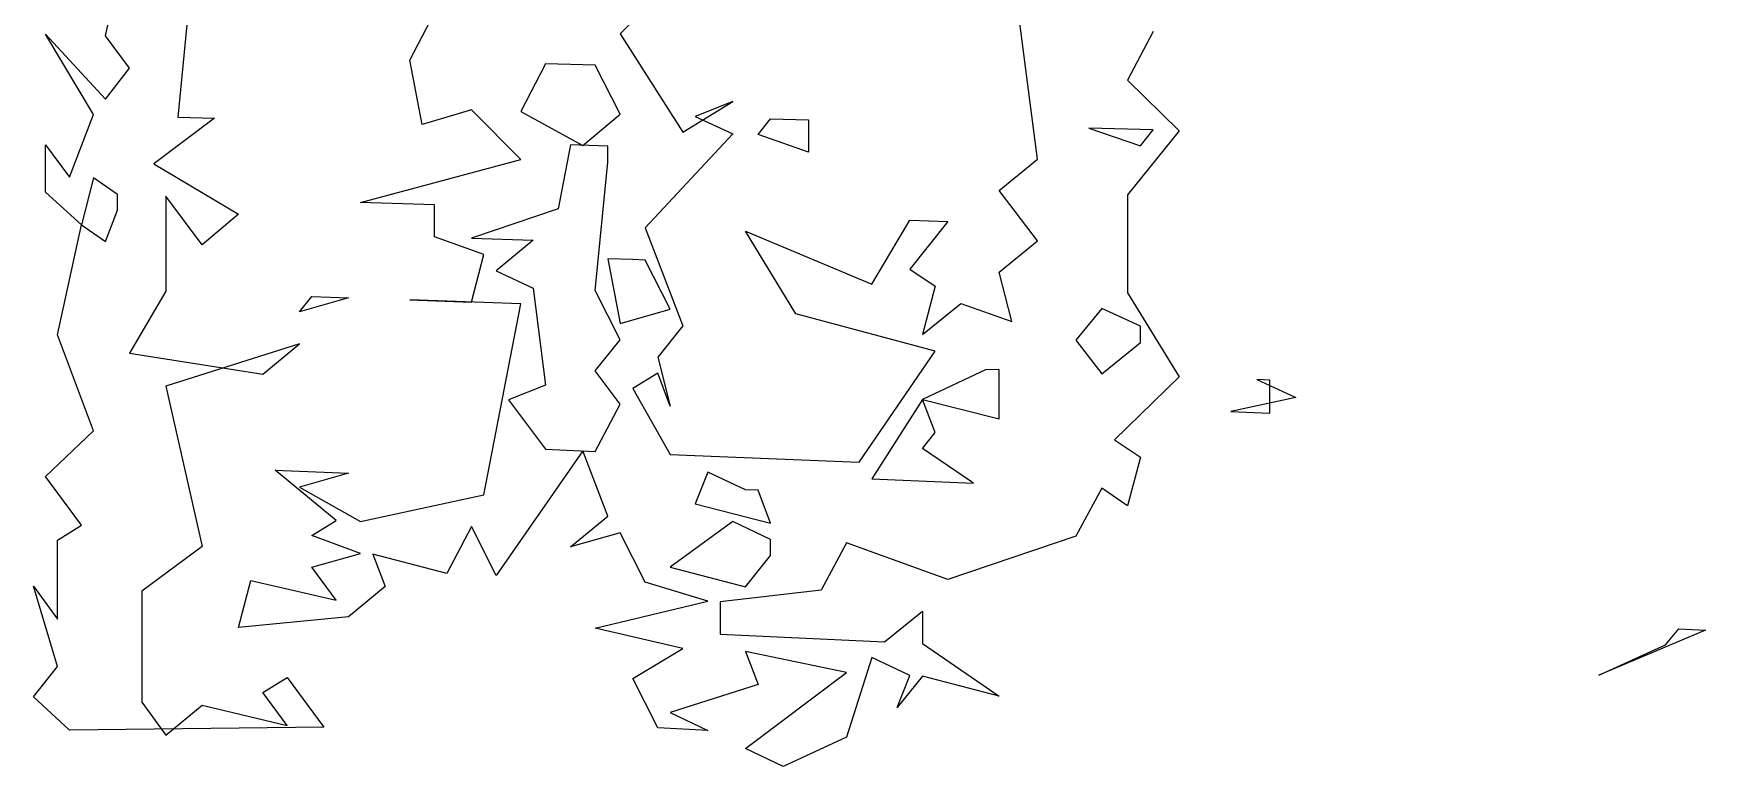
# Model space of a CAD drawing. Extents: x -13044 to 47959, y -15328 to 42462.
# Drawn here: x -12763 to -7854, y -12653 to -10501 of the extents above; entities that cross this region are included whole.
import ezdxf

# ---------------------------------------------------------------- set-up
doc = ezdxf.new("R2010")
doc.units = 0

msp = doc.modelspace()

# ---------------------------------------------------------------- linework, layer by layer
for p, q in [((-12551.4061, -10507.9967), (-12480.6311, -10184.513)), ((-12551.4061, -10507.9967, 239.5833), (-12480.6311, -10184.513, 276.0417)), ((-9815.6562, -10870.1702), (-9890.8531, -10293.3353)), ((-9815.6562, -10870.1702, 208.3333), (-9890.8531, -10293.3353, 270.8333)), ((-10857.0064, -10317.4402), (-11040.41, -10501.9719)), ((-10857.0064, -10317.4402, 265.625), (-11040.41, -10501.9719, 244.7917)), ((-12303.1861, -10375.0213), (-12338.7333, -10746.6211)), ((-12303.1861, -10375.0213, 255.2083), (-12338.7333, -10746.6211, 213.5417)), ((-11658.3172, -10579.2993), (-11586.0729, -10440.4051)), ((-11658.3172, -10579.2993, 234.375), (-11586.0729, -10440.4051, 250)), ((-12586.7502, -10739.1866), (-12727.8382, -10503.1817)), ((-12727.8382, -10503.1817), (-12551.4061, -10693.7962)), ((-12586.7502, -10739.1866, 213.5417), (-12727.8382, -10503.1817, 239.5833)), ((-12727.8382, -10503.1817, 239.5833), (-12551.4061, -10693.7962, 218.75)), ((-11040.41, -10501.9719), (-10857.0064, -10791.0365)), ((-11040.41, -10501.9719, 244.7917), (-10857.0064, -10791.0365, 213.5417)), ((-9475.6948, -10495.733), (-9551.4654, -10637.9283)), ((-9475.6948, -10495.733, 250), (-9551.4654, -10637.9283, 234.375)), ((-12480.6311, -10602.9039), (-12551.4061, -10507.9967)), ((-12480.6311, -10602.9039, 229.1667), (-12551.4061, -10507.9967, 239.5833)), ((-11622.21, -10768.0992), (-11658.3172, -10579.2993)), ((-11622.21, -10768.0992, 213.5417), (-11658.3172, -10579.2993, 234.375)), ((-11259.49, -10590.3977), (-11332.2745, -10729.6857)), ((-11259.49, -10590.3977, 234.375), (-11332.2745, -10729.6857, 218.75)), ((-11150.0865, -10593.4422), (-11259.49, -10590.3977)), ((-11150.0865, -10593.4422, 234.375), (-11259.49, -10590.3977, 234.375)), ((-11113.558, -10594.4587), (-11150.0865, -10593.4422)), ((-11113.558, -10594.4587, 234.375), (-11150.0865, -10593.4422, 234.375)), ((-11040.41, -10738.2777), (-11113.558, -10594.4587)), ((-11040.41, -10738.2777, 218.75), (-11113.558, -10594.4587, 234.375)), ((-12551.4061, -10693.7962), (-12480.6311, -10602.9039)), ((-12551.4061, -10693.7962, 218.75), (-12480.6311, -10602.9039, 229.1667)), ((-9551.4654, -10637.9283), (-9399.7959, -10786.5751)), ((-9551.4654, -10637.9283, 234.375), (-9399.7959, -10786.5751, 218.75)), ((-10857.0064, -10791.0365), (-10709.7324, -10700.5737)), ((-10857.0064, -10791.0365, 213.5417), (-10709.7324, -10700.5737, 223.9583)), ((-10709.7324, -10700.5737), (-10820.234, -10744.7594)), ((-10709.7324, -10700.5737, 223.9583), (-10820.234, -10744.7594, 218.75)), ((-12657.3518, -10922.6423), (-12586.7502, -10739.1866)), ((-12657.3518, -10922.6423, 192.7083), (-12586.7502, -10739.1866, 213.5417)), ((-12232.0043, -10749.8203), (-12409.7403, -10884.0704)), ((-12232.0043, -10749.8203, 213.5417), (-12409.7403, -10884.0704, 197.9167)), ((-12338.7333, -10746.6211), (-12232.0043, -10749.8203)), ((-12338.7333, -10746.6211, 213.5417), (-12232.0043, -10749.8203, 213.5417)), ((-11477.4822, -10725.411), (-11622.21, -10768.0992)), ((-11477.4822, -10725.411, 218.75), (-11622.21, -10768.0992, 213.5417)), ((-11332.2745, -10870.999), (-11477.4822, -10725.411)), ((-11332.2745, -10870.999, 203.125), (-11477.4822, -10725.411, 218.75)), ((-11332.2745, -10729.6857), (-11150.0865, -10829.4536)), ((-11332.2745, -10729.6857, 218.75), (-11150.0865, -10829.4536, 208.3333)), ((-11150.0865, -10829.4536), (-11040.41, -10738.2777)), ((-11150.0865, -10829.4536, 208.3333), (-11040.41, -10738.2777, 218.75)), ((-10820.234, -10744.7594), (-10709.7324, -10795.4511)), ((-10820.234, -10744.7594, 218.75), (-10709.7324, -10795.4511, 213.5417)), ((-10709.7324, -10795.4511), (-10967.1402, -11071.5382)), ((-10709.7324, -10795.4511, 213.5417), (-10967.1402, -11071.5382, 182.2917)), ((-10635.9108, -10797.664), (-10598.9538, -10751.2736)), ((-10635.9108, -10797.664, 213.5417), (-10598.9538, -10751.2736, 218.75)), ((-10487.897, -10849.6586), (-10635.9108, -10797.664)), ((-10487.897, -10849.6586, 208.3333), (-10635.9108, -10797.664, 213.5417)), ((-10598.9538, -10751.2736), (-10487.897, -10754.5429)), ((-10598.9538, -10751.2736, 218.75), (-10487.897, -10754.5429, 218.75)), ((-10487.897, -10754.5429), (-10487.897, -10849.6586)), ((-10487.897, -10754.5429, 218.75), (-10487.897, -10849.6586, 208.3333)), ((-9475.6948, -10784.3407), (-9664.8813, -10778.7713)), ((-9664.8813, -10778.7713), (-9513.5962, -10831.3059)), ((-9475.6948, -10784.3407, 218.75), (-9664.8813, -10778.7713, 218.75)), ((-9664.8813, -10778.7713, 218.75), (-9513.5962, -10831.3059, 213.5417)), ((-9399.7959, -10786.5751), (-9551.4654, -10974.3525)), ((-9399.7959, -10786.5751, 218.75), (-9551.4654, -10974.3525, 197.9167)), ((-9513.5962, -10831.3059), (-9475.6948, -10784.3407)), ((-9513.5962, -10831.3059, 213.5417), (-9475.6948, -10784.3407, 218.75)), ((-12727.8382, -10966.7333), (-12727.8382, -10827.6678)), ((-12727.8382, -10827.6678), (-12657.3518, -10922.6423)), ((-12727.8382, -10966.7333, 187.5), (-12727.8382, -10827.6678, 203.125)), ((-12727.8382, -10827.6678, 203.125), (-12657.3518, -10922.6423, 192.7083)), ((-11186.5846, -10828.3399), (-11223.0524, -11015.8796)), ((-11186.5846, -10828.3399, 208.3333), (-11223.0524, -11015.8796, 187.5)), ((-11076.9992, -10831.6836), (-11186.5846, -10828.3399)), ((-11076.9992, -10831.6836, 208.3333), (-11186.5846, -10828.3399, 208.3333)), ((-11076.9992, -10878.9252), (-11076.9992, -10831.6836)), ((-11076.9992, -10878.9252, 203.125), (-11076.9992, -10831.6836, 208.3333)), ((-12409.7403, -10884.0704), (-12160.7056, -11031.9155)), ((-12409.7403, -10884.0704, 197.9167), (-12160.7056, -11031.9155, 182.2917)), ((-11802.4485, -10996.9565), (-11332.2745, -10870.999)), ((-11802.4485, -10996.9565, 187.5), (-11332.2745, -10870.999, 203.125)), ((-11113.558, -11255.5651), (-11076.9992, -10878.9252)), ((-11113.558, -11255.5651, 161.4583), (-11076.9992, -10878.9252, 203.125)), ((-9928.404, -10962.4464), (-9815.6562, -10870.1702)), ((-9928.404, -10962.4464, 197.9167), (-9815.6562, -10870.1702, 208.3333)), ((-12586.7502, -10924.9103), (-12622.0654, -11063.0117)), ((-12586.7502, -10924.9103, 192.7083), (-12622.0654, -11063.0117, 177.0833)), ((-12516.0331, -10973.6508), (-12586.7502, -10924.9103)), ((-12516.0331, -10973.6508, 187.5), (-12586.7502, -10924.9103, 192.7083)), ((-12622.0654, -11063.0117), (-12727.8382, -10966.7333)), ((-12622.0654, -11063.0117, 177.0833), (-12727.8382, -10966.7333, 187.5)), ((-12516.0331, -11020.1197), (-12516.0331, -10973.6508)), ((-12516.0331, -11020.1197, 182.2917), (-12516.0331, -10973.6508, 187.5)), ((-12267.6098, -11121.5711), (-12374.2513, -10978.2814)), ((-12374.2513, -10978.2814), (-12374.2513, -11257.5514)), ((-12267.6098, -11121.5711, 171.875), (-12374.2513, -10978.2814, 187.5)), ((-12374.2513, -10978.2814, 187.5), (-12374.2513, -11257.5514, 156.25)), ((-9815.6562, -11109.764), (-9928.404, -10962.4464)), ((-9815.6562, -11109.764, 182.2917), (-9928.404, -10962.4464, 197.9167)), ((-9551.4654, -10974.3525), (-9551.4654, -11262.7161)), ((-9551.4654, -10974.3525, 197.9167), (-9551.4654, -11262.7161, 166.6667)), ((-12551.4061, -11111.8452), (-12516.0331, -11020.1197)), ((-12551.4061, -11111.8452, 171.875), (-12516.0331, -11020.1197, 182.2917)), ((-12160.7056, -11031.9155), (-12267.6098, -11121.5711)), ((-12160.7056, -11031.9155, 182.2917), (-12267.6098, -11121.5711, 171.875)), ((-11586.0729, -11004.0233), (-11802.4485, -10996.9565)), ((-11586.0729, -11004.0233, 187.5), (-11802.4485, -10996.9565, 187.5)), ((-11586.0729, -11097.9597), (-11586.0729, -11004.0233)), ((-11586.0729, -11097.9597, 177.0833), (-11586.0729, -11004.0233, 187.5)), ((-11223.0524, -11015.8796), (-11477.4822, -11101.6229)), ((-11223.0524, -11015.8796, 187.5), (-11477.4822, -11101.6229, 177.0833)), ((-12692.6094, -11385.2505), (-12622.0654, -11063.0117)), ((-12692.6094, -11385.2505, 140.625), (-12622.0654, -11063.0117, 177.0833)), ((-12622.0654, -11063.0117), (-12551.4061, -11111.8452)), ((-12622.0654, -11063.0117, 177.0833), (-12551.4061, -11111.8452, 171.875)), ((-10967.1402, -11071.5382), (-10857.0064, -11359.3521)), ((-10967.1402, -11071.5382, 182.2917), (-10857.0064, -11359.3521, 151.0417)), ((-10524.9469, -11323.9073), (-10672.837, -11081.3082)), ((-10672.837, -11081.3082), (-10302.1814, -11236.5854)), ((-10524.9469, -11323.9073, 156.25), (-10672.837, -11081.3082, 182.2917)), ((-10672.837, -11081.3082, 182.2917), (-10302.1814, -11236.5854, 166.6667)), ((-10302.1814, -11236.5854), (-10190.3777, -11049.6068)), ((-10302.1814, -11236.5854, 166.6667), (-10190.3777, -11049.6068, 187.5)), ((-10190.3777, -11049.6068), (-10078.2921, -11053.2675)), ((-10190.3777, -11049.6068, 187.5), (-10078.2921, -11053.2675, 187.5)), ((-10078.2921, -11053.2675), (-10190.3777, -11192.7595)), ((-10078.2921, -11053.2675, 187.5), (-10190.3777, -11192.7595, 171.875)), ((-11441.2254, -11149.8919), (-11586.0729, -11097.9597)), ((-11441.2254, -11149.8919, 171.875), (-11586.0729, -11097.9597, 177.0833)), ((-11477.4822, -11101.6229), (-11295.8974, -11107.7485)), ((-11477.4822, -11101.6229, 177.0833), (-11295.8974, -11107.7485, 177.0833)), ((-11295.8974, -11107.7485), (-11404.9385, -11198.201)), ((-11295.8974, -11107.7485, 177.0833), (-11404.9385, -11198.201, 166.6667)), ((-9928.404, -11201.7375), (-9815.6562, -11109.764)), ((-9928.404, -11201.7375, 171.875), (-9815.6562, -11109.764, 182.2917)), ((-11477.4822, -11289.7289), (-11441.2254, -11149.8919)), ((-11477.4822, -11289.7289, 156.25), (-11441.2254, -11149.8919, 171.875)), ((-11003.7903, -11164.8832), (-11076.9992, -11162.3743)), ((-11076.9992, -11162.3743), (-11040.41, -11352.6728)), ((-11003.7903, -11164.8832, 171.875), (-11076.9992, -11162.3743, 171.875)), ((-11076.9992, -11162.3743, 171.875), (-11040.41, -11352.6728, 151.0417)), ((-10967.1402, -11166.1392), (-11003.7903, -11164.8832)), ((-10967.1402, -11166.1392, 171.875), (-11003.7903, -11164.8832, 171.875)), ((-10893.7483, -11310.6741), (-10967.1402, -11166.1392)), ((-10893.7483, -11310.6741, 156.25), (-10967.1402, -11166.1392, 171.875)), ((-11404.9385, -11198.201), (-11295.8974, -11249.1204)), ((-11404.9385, -11198.201, 166.6667), (-11295.8974, -11249.1204, 161.4583)), ((-10190.3777, -11192.7595), (-10115.6854, -11243.0769)), ((-10190.3777, -11192.7595, 171.875), (-10115.6854, -11243.0769, 166.6667)), ((-9890.8531, -11346.6595), (-9928.404, -11201.7375)), ((-9890.8531, -11346.6595, 156.25), (-9928.404, -11201.7375, 171.875)), ((-12374.2513, -11257.5514), (-12480.6311, -11439.6859)), ((-12374.2513, -11257.5514, 156.25), (-12480.6311, -11439.6859, 135.4167)), ((-11981.9455, -11318.3836), (-11946.1052, -11272.914)), ((-11981.9455, -11318.3836, 151.0417), (-11946.1052, -11272.914, 156.25)), ((-11838.4071, -11276.7783), (-11981.9455, -11318.3836)), ((-11838.4071, -11276.7783, 156.25), (-11981.9455, -11318.3836, 151.0417)), ((-11946.1052, -11272.914), (-11838.4071, -11276.7783)), ((-11946.1052, -11272.914, 156.25), (-11838.4071, -11276.7783, 156.25)), ((-11332.2745, -11294.9391), (-11658.3172, -11283.2402)), ((-11658.3172, -11283.2402), (-11477.4822, -11289.7289)), ((-11332.2745, -11294.9391, 156.25), (-11658.3172, -11283.2402, 156.25)), ((-11658.3172, -11283.2402, 156.25), (-11477.4822, -11289.7289, 156.25)), ((-11295.8974, -11249.1204), (-11259.49, -11533.2684)), ((-11295.8974, -11249.1204, 161.4583), (-11259.49, -11533.2684, 130.2083)), ((-11040.41, -11399.934), (-11113.558, -11255.5651)), ((-11040.41, -11399.934, 145.8333), (-11113.558, -11255.5651, 161.4583)), ((-10115.6854, -11243.0769), (-10153.0472, -11384.9892)), ((-10115.6854, -11243.0769, 166.6667), (-10153.0472, -11384.9892, 151.0417)), ((-9551.4654, -11262.7161), (-9399.7959, -11508.7055)), ((-9551.4654, -11262.7161, 166.6667), (-9399.7959, -11508.7055, 140.625)), ((-11441.2254, -11855.5813), (-11332.2745, -11294.9391)), ((-11441.2254, -11855.5813, 93.75), (-11332.2745, -11294.9391, 156.25)), ((-11040.41, -11352.6728), (-10893.7483, -11310.6741)), ((-11040.41, -11352.6728, 151.0417), (-10893.7483, -11310.6741, 156.25)), ((-10115.6854, -11434.1075), (-10524.9469, -11323.9073)), ((-10115.6854, -11434.1075, 145.8333), (-10524.9469, -11323.9073, 156.25)), ((-10153.0472, -11384.9892), (-10040.8674, -11293.4789)), ((-10153.0472, -11384.9892, 151.0417), (-10040.8674, -11293.4789, 161.4583)), ((-10040.8674, -11293.4789), (-9890.8531, -11346.6595)), ((-10040.8674, -11293.4789, 161.4583), (-9890.8531, -11346.6595, 156.25)), ((-9627.108, -11308.1031), (-9702.6228, -11401.3929)), ((-9627.108, -11308.1031, 161.4583), (-9702.6228, -11401.3929, 151.0417)), ((-9513.5962, -11360.1961), (-9627.108, -11308.1031)), ((-9513.5962, -11360.1961, 156.25), (-9627.108, -11308.1031, 161.4583)), ((-12586.7502, -11667.8049), (-12692.6094, -11385.2505)), ((-12586.7502, -11667.8049, 109.375), (-12692.6094, -11385.2505, 140.625)), ((-10857.0064, -11359.3521), (-10930.4595, -11451.3174)), ((-10857.0064, -11359.3521, 151.0417), (-10930.4595, -11451.3174, 140.625)), ((-9513.5962, -11408.277), (-9513.5962, -11360.1961)), ((-9513.5962, -11408.277, 151.0417), (-9513.5962, -11360.1961, 156.25)), ((-11981.9455, -11411.8949), (-12374.2513, -11536.8215)), ((-11981.9455, -11411.8949, 140.625), (-12374.2513, -11536.8215, 125)), ((-12089.2897, -11501.2663), (-11981.9455, -11411.8949)), ((-12089.2897, -11501.2663, 130.2083), (-11981.9455, -11411.8949, 140.625)), ((-11113.558, -11491.6746), (-11040.41, -11399.934)), ((-11113.558, -11491.6746, 135.4167), (-11040.41, -11399.934, 145.8333)), ((-10339.3868, -11759.3034), (-10115.6854, -11434.1075)), ((-10339.3868, -11759.3034, 109.375), (-10115.6854, -11434.1075, 145.8333)), ((-9702.6228, -11401.3929), (-9627.108, -11500.183)), ((-9702.6228, -11401.3929, 151.0417), (-9627.108, -11500.183, 140.625)), ((-9627.108, -11500.183), (-9513.5962, -11408.277)), ((-9627.108, -11500.183, 140.625), (-9513.5962, -11408.277, 151.0417)), ((-12480.6311, -11439.6859), (-12089.2897, -11501.2663)), ((-12480.6311, -11439.6859, 135.4167), (-12089.2897, -11501.2663, 130.2083)), ((-10930.4595, -11451.3174), (-10893.7483, -11594.7135)), ((-10930.4595, -11451.3174, 140.625), (-10893.7483, -11594.7135, 125)), ((-11259.49, -11533.2684), (-11368.6216, -11576.1446)), ((-11259.49, -11533.2684, 130.2083), (-11368.6216, -11576.1446, 125)), ((-11040.41, -11588.9786), (-11113.558, -11491.6746)), ((-11040.41, -11588.9786, 125), (-11113.558, -11491.6746, 135.4167)), ((-10930.4595, -11498.6376), (-11003.7903, -11543.1298)), ((-10930.4595, -11498.6376, 135.4167), (-11003.7903, -11543.1298, 130.2083)), ((-10893.7483, -11594.7135), (-10930.4595, -11498.6376)), ((-10893.7483, -11594.7135, 125), (-10930.4595, -11498.6376, 135.4167)), ((-9965.9234, -11487.4801), (-10153.0472, -11575.9396)), ((-9965.9234, -11487.4801, 140.625), (-10153.0472, -11575.9396, 130.2083)), ((-9928.404, -11488.8868), (-9965.9234, -11487.4801)), ((-9928.404, -11488.8868, 140.625), (-9965.9234, -11487.4801, 140.625)), ((-9928.404, -11632.4614), (-9928.404, -11488.8868)), ((-9928.404, -11632.4614, 125), (-9928.404, -11488.8868, 140.625)), ((-9399.7959, -11508.7055), (-9589.3027, -11693.7615)), ((-9399.7959, -11508.7055, 140.625), (-9589.3027, -11693.7615, 119.7917)), ((-9171.3253, -11517.2713), (-9056.6529, -11569.8969)), ((-9133.1336, -11518.7032), (-9171.3253, -11517.2713)), ((-9171.3253, -11517.2713, 140.625), (-9056.6529, -11569.8969, 135.4167)), ((-9133.1336, -11518.7032, 140.625), (-9171.3253, -11517.2713, 140.625)), ((-9133.1336, -11615.2736), (-9133.1336, -11518.7032)), ((-9133.1336, -11615.2736, 130.2083), (-9133.1336, -11518.7032, 140.625)), ((-12374.2513, -11536.8215), (-12267.6098, -12007.0141)), ((-12374.2513, -11536.8215, 125), (-12267.6098, -12007.0141, 72.9167)), ((-11368.6216, -11576.1446), (-11259.49, -11721.8426)), ((-11368.6216, -11576.1446, 125), (-11259.49, -11721.8426, 109.375)), ((-11003.7903, -11543.1298), (-10893.7483, -11736.7333)), ((-11003.7903, -11543.1298, 130.2083), (-10893.7483, -11736.7333, 109.375)), ((-10153.0472, -11575.9396), (-10302.1814, -11808.4757)), ((-10153.0472, -11575.9396, 130.2083), (-10302.1814, -11808.4757, 104.1667)), ((-10153.0472, -11575.9396), (-9928.404, -11632.4614)), ((-10115.6854, -11672.8958), (-10153.0472, -11575.9396)), ((-10153.0472, -11575.9396, 130.2083), (-9928.404, -11632.4614, 125)), ((-10115.6854, -11672.8958, 119.7917), (-10153.0472, -11575.9396, 130.2083)), ((-9056.6529, -11569.8969), (-9247.6114, -11610.8587)), ((-9056.6529, -11569.8969, 135.4167), (-9247.6114, -11610.8587, 130.2083)), ((-11113.558, -11727.784), (-11040.41, -11588.9786)), ((-11113.558, -11727.784, 109.375), (-11040.41, -11588.9786, 125)), ((-9247.6114, -11610.8587), (-9133.1336, -11615.2736)), ((-9247.6114, -11610.8587, 130.2083), (-9133.1336, -11615.2736, 130.2083)), ((-12727.8382, -11801.1261), (-12586.7502, -11667.8049)), ((-12727.8382, -11801.1261, 93.75), (-12586.7502, -11667.8049, 109.375)), ((-10153.0472, -11719.1524), (-10115.6854, -11672.8958)), ((-10153.0472, -11719.1524, 114.5833), (-10115.6854, -11672.8958, 119.7917)), ((-11150.0865, -11726.2968), (-11404.9385, -12092.4443)), ((-11150.0865, -11726.2968, 109.375), (-11404.9385, -12092.4443, 67.7083)), ((-11259.49, -11721.8426), (-11113.558, -11727.784)), ((-11259.49, -11721.8426, 109.375), (-11113.558, -11727.784, 109.375)), ((-11076.9992, -11918.2385), (-11150.0865, -11726.2968)), ((-11076.9992, -11918.2385, 88.5417), (-11150.0865, -11726.2968, 109.375)), ((-10003.4111, -11820.8001), (-10153.0472, -11719.1524)), ((-10003.4111, -11820.8001, 104.1667), (-10153.0472, -11719.1524, 114.5833)), ((-9589.3027, -11693.7615), (-9513.5962, -11744.8435)), ((-9589.3027, -11693.7615, 119.7917), (-9513.5962, -11744.8435, 114.5833)), ((-10893.7483, -11736.7333), (-10339.3868, -11759.3034)), ((-10893.7483, -11736.7333, 109.375), (-10339.3868, -11759.3034, 109.375)), ((-9513.5962, -11744.8435), (-9551.4654, -11887.5038)), ((-9513.5962, -11744.8435, 114.5833), (-9551.4654, -11887.5038, 98.9583)), ((-12622.0654, -11944.8387), (-12727.8382, -11801.1261)), ((-12622.0654, -11944.8387, 78.125), (-12727.8382, -11801.1261, 93.75)), ((-11874.336, -11930.877), (-12053.5377, -11782.9483)), ((-12053.5377, -11782.9483), (-11838.4071, -11791.9381)), ((-11874.336, -11930.877, 83.3333), (-12053.5377, -11782.9483, 98.9583)), ((-12053.5377, -11782.9483, 98.9583), (-11838.4071, -11791.9381, 98.9583)), ((-11838.4071, -11791.9381), (-11981.9455, -11832.6956)), ((-11838.4071, -11791.9381, 98.9583), (-11981.9455, -11832.6956, 93.75)), ((-10783.4308, -11788.6238), (-10820.234, -11881.8644)), ((-10783.4308, -11788.6238, 104.1667), (-10820.234, -11881.8644, 93.75)), ((-10672.837, -11840.6444), (-10783.4308, -11788.6238)), ((-10672.837, -11840.6444, 98.9583), (-10783.4308, -11788.6238, 104.1667)), ((-10302.1814, -11808.4757), (-10003.4111, -11820.8001)), ((-10302.1814, -11808.4757, 104.1667), (-10003.4111, -11820.8001, 104.1667)), ((-11981.9455, -11832.6956), (-11802.4485, -11933.9968)), ((-11981.9455, -11832.6956, 93.75), (-11802.4485, -11933.9968, 83.3333)), ((-11802.4485, -11933.9968), (-11441.2254, -11855.5813)), ((-11802.4485, -11933.9968, 83.3333), (-11441.2254, -11855.5813, 93.75)), ((-10635.9108, -11842.1875), (-10672.837, -11840.6444)), ((-10635.9108, -11842.1875, 98.9583), (-10672.837, -11840.6444, 98.9583)), ((-10598.9538, -11938.7282), (-10635.9108, -11842.1875)), ((-10598.9538, -11938.7282, 88.5417), (-10635.9108, -11842.1875, 98.9583)), ((-9627.108, -11836.3229), (-9702.6228, -11977.1462)), ((-9627.108, -11836.3229, 104.1667), (-9702.6228, -11977.1462, 88.5417)), ((-9551.4654, -11887.5038), (-9627.108, -11836.3229)), ((-9551.4654, -11887.5038, 98.9583), (-9627.108, -11836.3229, 104.1667)), ((-11186.5846, -12007.9069), (-11076.9992, -11918.2385)), ((-11186.5846, -12007.9069, 78.125), (-11076.9992, -11918.2385, 88.5417)), ((-10820.234, -11881.8644), (-10598.9538, -11938.7282)), ((-10820.234, -11881.8644, 93.75), (-10598.9538, -11938.7282, 88.5417)), ((-12692.6094, -11988.1134), (-12622.0654, -11944.8387)), ((-12692.6094, -11988.1134, 72.9167), (-12622.0654, -11944.8387, 78.125)), ((-11946.1052, -11974.5372), (-11874.336, -11930.877)), ((-11946.1052, -11974.5372, 78.125), (-11874.336, -11930.877, 83.3333)), ((-11802.4485, -12027.7008), (-11946.1052, -11974.5372)), ((-11802.4485, -12027.7008, 72.9167), (-11946.1052, -11974.5372, 78.125)), ((-11477.4822, -11948.0997), (-11549.9059, -12085.9195)), ((-11477.4822, -11948.0997, 83.3333), (-11549.9059, -12085.9195, 67.7083)), ((-11404.9385, -12092.4443), (-11477.4822, -11948.0997)), ((-11404.9385, -12092.4443, 67.7083), (-11477.4822, -11948.0997, 83.3333)), ((-11040.41, -11967.0679), (-11186.5846, -12007.9069)), ((-11040.41, -11967.0679, 83.3333), (-11186.5846, -12007.9069, 78.125)), ((-10967.1402, -12112.1492), (-11040.41, -11967.0679)), ((-10967.1402, -12112.1492, 67.7083), (-11040.41, -11967.0679, 83.3333)), ((-10709.7324, -11933.9801), (-10893.7483, -12068.1126)), ((-10709.7324, -11933.9801, 88.5417), (-10893.7483, -12068.1126, 72.9167)), ((-10598.9538, -11986.2264), (-10709.7324, -11933.9801)), ((-10598.9538, -11986.2264, 83.3333), (-10709.7324, -11933.9801, 88.5417)), ((-9702.6228, -11977.1462), (-10078.2921, -12104.3777)), ((-9702.6228, -11977.1462, 88.5417), (-10078.2921, -12104.3777, 72.9167)), ((-12692.6094, -12219.9838), (-12692.6094, -11988.1134)), ((-12692.6094, -12219.9838, 46.875), (-12692.6094, -11988.1134, 72.9167)), ((-12267.6098, -12007.0141), (-12445.2002, -12138.637)), ((-12267.6098, -12007.0141, 72.9167), (-12445.2002, -12138.637, 57.2917)), ((-10598.9538, -12033.7246), (-10598.9538, -11986.2264)), ((-10598.9538, -12033.7246, 78.125), (-10598.9538, -11986.2264, 83.3333)), ((-10376.561, -11995.8778), (-10450.816, -12135.3885)), ((-10376.561, -11995.8778, 83.3333), (-10450.816, -12135.3885, 67.7083)), ((-10078.2921, -12104.3777), (-10376.561, -11995.8778)), ((-10078.2921, -12104.3777, 72.9167), (-10376.561, -11995.8778, 83.3333)), ((-11946.1052, -12068.0869), (-11802.4485, -12027.7008)), ((-11946.1052, -12068.0869, 67.7083), (-11802.4485, -12027.7008, 72.9167)), ((-11874.336, -12164.944), (-11946.1052, -12068.0869)), ((-11874.336, -12164.944, 57.2917), (-11946.1052, -12068.0869, 67.7083)), ((-11549.9059, -12085.9195), (-11766.4603, -12029.3013)), ((-11766.4603, -12029.3013), (-11730.4423, -12124.6844)), ((-11549.9059, -12085.9195, 67.7083), (-11766.4603, -12029.3013, 72.9167)), ((-11766.4603, -12029.3013, 72.9167), (-11730.4423, -12124.6844, 62.5)), ((-10893.7483, -12068.1126), (-10672.837, -12125.3955)), ((-10893.7483, -12068.1126, 72.9167), (-10672.837, -12125.3955, 67.7083)), ((-10672.837, -12125.3955), (-10598.9538, -12033.7246)), ((-10672.837, -12125.3955, 67.7083), (-10598.9538, -12033.7246, 78.125)), ((-12692.6094, -12359.106), (-12763.0383, -12123.9901)), ((-12763.0383, -12123.9901), (-12692.6094, -12219.9838)), ((-12692.6094, -12359.106, 31.25), (-12763.0383, -12123.9901, 57.2917)), ((-12763.0383, -12123.9901, 57.2917), (-12692.6094, -12219.9838, 46.875)), ((-12160.7056, -12245.0666), (-12125.0123, -12106.7133)), ((-12160.7056, -12245.0666, 46.875), (-12125.0123, -12106.7133, 62.5)), ((-12125.0123, -12106.7133), (-11874.336, -12164.944)), ((-12125.0123, -12106.7133, 62.5), (-11874.336, -12164.944, 57.2917)), ((-10783.4308, -12167.8169), (-10967.1402, -12112.1492)), ((-10783.4308, -12167.8169, 62.5), (-10967.1402, -12112.1492, 67.7083)), ((-12445.2002, -12138.637), (-12445.2002, -12464.1854)), ((-12445.2002, -12138.637, 57.2917), (-12445.2002, -12464.1854, 20.8333)), ((-11730.4423, -12124.6844), (-11838.4071, -12213.4324)), ((-11730.4423, -12124.6844, 62.5), (-11838.4071, -12213.4324, 52.0833)), ((-11113.558, -12247.2247), (-10783.4308, -12167.8169)), ((-11113.558, -12247.2247, 52.0833), (-10783.4308, -12167.8169, 62.5)), ((-10450.816, -12135.3885), (-10746.597, -12169.4946)), ((-10450.816, -12135.3885, 67.7083), (-10746.597, -12169.4946, 62.5)), ((-10746.597, -12169.4946), (-10746.597, -12264.3324)), ((-10746.597, -12169.4946, 62.5), (-10746.597, -12264.3324, 52.0833)), ((-11838.4071, -12213.4324), (-12160.7056, -12245.0666)), ((-11838.4071, -12213.4324, 52.0833), (-12160.7056, -12245.0666, 46.875)), ((-10264.9448, -12286.7869), (-10153.0472, -12196.5283)), ((-10264.9448, -12286.7869, 52.0833), (-10153.0472, -12196.5283, 62.5)), ((-10153.0472, -12196.5283), (-10153.0472, -12292.0035)), ((-10153.0472, -12196.5283, 62.5), (-10153.0472, -12292.0035, 52.0833)), ((-10857.0064, -12306.5447), (-11113.558, -12247.2247)), ((-10857.0064, -12306.5447, 46.875), (-11113.558, -12247.2247, 52.0833)), ((-10746.597, -12264.3324), (-10264.9448, -12286.7869)), ((-10746.597, -12264.3324, 52.0833), (-10264.9448, -12286.7869, 52.0833)), ((-7854.3441, -12252.2531), (-8167.6818, -12384.5608)), ((-7854.3441, -12252.2531, 67.7083), (-8167.6818, -12384.5608, 52.0833)), ((-7972.0986, -12295.8617), (-7932.8809, -12248.7183)), ((-7972.0986, -12295.8617, 62.5), (-7932.8809, -12248.7183, 67.7083)), ((-7932.8809, -12248.7183), (-7854.3441, -12252.2531)), ((-7932.8809, -12248.7183, 67.7083), (-7854.3441, -12252.2531, 67.7083)), ((-11003.7903, -12394.1846), (-10857.0064, -12306.5447)), ((-11003.7903, -12394.1846, 36.4583), (-10857.0064, -12306.5447, 46.875)), ((-10376.561, -12376.8186), (-10672.837, -12315.2296)), ((-10672.837, -12315.2296), (-10635.9108, -12411.9276)), ((-10376.561, -12376.8186, 41.6667), (-10672.837, -12315.2296, 46.875)), ((-10672.837, -12315.2296, 46.875), (-10635.9108, -12411.9276, 36.4583)), ((-10153.0472, -12292.0035), (-9928.404, -12446.051)), ((-10153.0472, -12292.0035, 52.0833), (-9928.404, -12446.051, 36.4583)), ((-8167.6818, -12384.5608), (-7972.0986, -12295.8617)), ((-8167.6818, -12384.5608, 52.0833), (-7972.0986, -12295.8617, 62.5)), ((-12763.0383, -12448.3439), (-12692.6094, -12359.106)), ((-12763.0383, -12448.3439, 20.8333), (-12692.6094, -12359.106, 31.25)), ((-10302.1814, -12332.7085), (-10376.561, -12567.2889)), ((-10302.1814, -12332.7085, 46.875), (-10376.561, -12567.2889, 20.8333)), ((-10190.3777, -12385.6983), (-10302.1814, -12332.7085)), ((-10190.3777, -12385.6983, 41.6667), (-10302.1814, -12332.7085, 46.875)), ((-12089.2897, -12435.2264), (-12017.7564, -12392.0169)), ((-12089.2897, -12435.2264, 26.0417), (-12017.7564, -12392.0169, 31.25)), ((-12017.7564, -12392.0169), (-11910.2354, -12537.6428)), ((-12017.7564, -12392.0169, 31.25), (-11910.2354, -12537.6428, 15.625)), ((-10930.4595, -12539.6819), (-11003.7903, -12394.1846)), ((-10930.4595, -12539.6819, 20.8333), (-11003.7903, -12394.1846, 36.4583)), ((-10635.9108, -12411.9276), (-10893.7483, -12494.1717)), ((-10635.9108, -12411.9276, 36.4583), (-10893.7483, -12494.1717, 26.0417)), ((-10672.837, -12599.9807), (-10376.561, -12376.8186)), ((-10672.837, -12599.9807, 15.625), (-10376.561, -12376.8186, 41.6667)), ((-10227.6769, -12479.3144), (-10190.3777, -12385.6983)), ((-10227.6769, -12479.3144, 31.25), (-10190.3777, -12385.6983, 41.6667)), ((-10153.0472, -12387.4787), (-10227.6769, -12479.3144)), ((-10153.0472, -12387.4787, 41.6667), (-10227.6769, -12479.3144, 31.25)), ((-9928.404, -12446.051), (-10153.0472, -12387.4787)), ((-9928.404, -12446.051, 36.4583), (-10153.0472, -12387.4787, 41.6667)), ((-12657.3518, -12546.3975), (-12763.0383, -12448.3439)), ((-12657.3518, -12546.3975, 10.4167), (-12763.0383, -12448.3439, 20.8333)), ((-12445.2002, -12464.1854), (-12374.2513, -12560.8115)), ((-12445.2002, -12464.1854, 20.8333), (-12374.2513, -12560.8115, 10.4167)), ((-12017.7564, -12532.2261), (-12089.2897, -12435.2264)), ((-12017.7564, -12532.2261, 15.625), (-12089.2897, -12435.2264, 26.0417)), ((-12374.2513, -12560.8115), (-12267.6098, -12473.0367)), ((-12374.2513, -12560.8115, 10.4167), (-12267.6098, -12473.0367, 20.8333)), ((-12267.6098, -12473.0367), (-12017.7564, -12532.2261)), ((-12267.6098, -12473.0367, 20.8333), (-12017.7564, -12532.2261, 15.625)), ((-10893.7483, -12494.1717), (-10783.4308, -12547.01)), ((-10893.7483, -12494.1717, 26.0417), (-10783.4308, -12547.01, 20.8333)), ((-11910.2354, -12537.6428), (-12657.3518, -12546.3975)), ((-11910.2354, -12537.6428, 15.625), (-12657.3518, -12546.3975, 10.4167)), ((-10783.4308, -12547.01), (-10930.4595, -12539.6819)), ((-10783.4308, -12547.01, 20.8333), (-10930.4595, -12539.6819, 20.8333)), ((-10561.9658, -12653.0842), (-10672.837, -12599.9807)), ((-10561.9658, -12653.0842, 10.4167), (-10672.837, -12599.9807, 15.625)), ((-10376.561, -12567.2889), (-10561.9658, -12653.0842)), ((-10376.561, -12567.2889, 20.8333), (-10561.9658, -12653.0842, 10.4167))]:
    msp.add_line(p, q)

doc.saveas('drawing.dxf')
